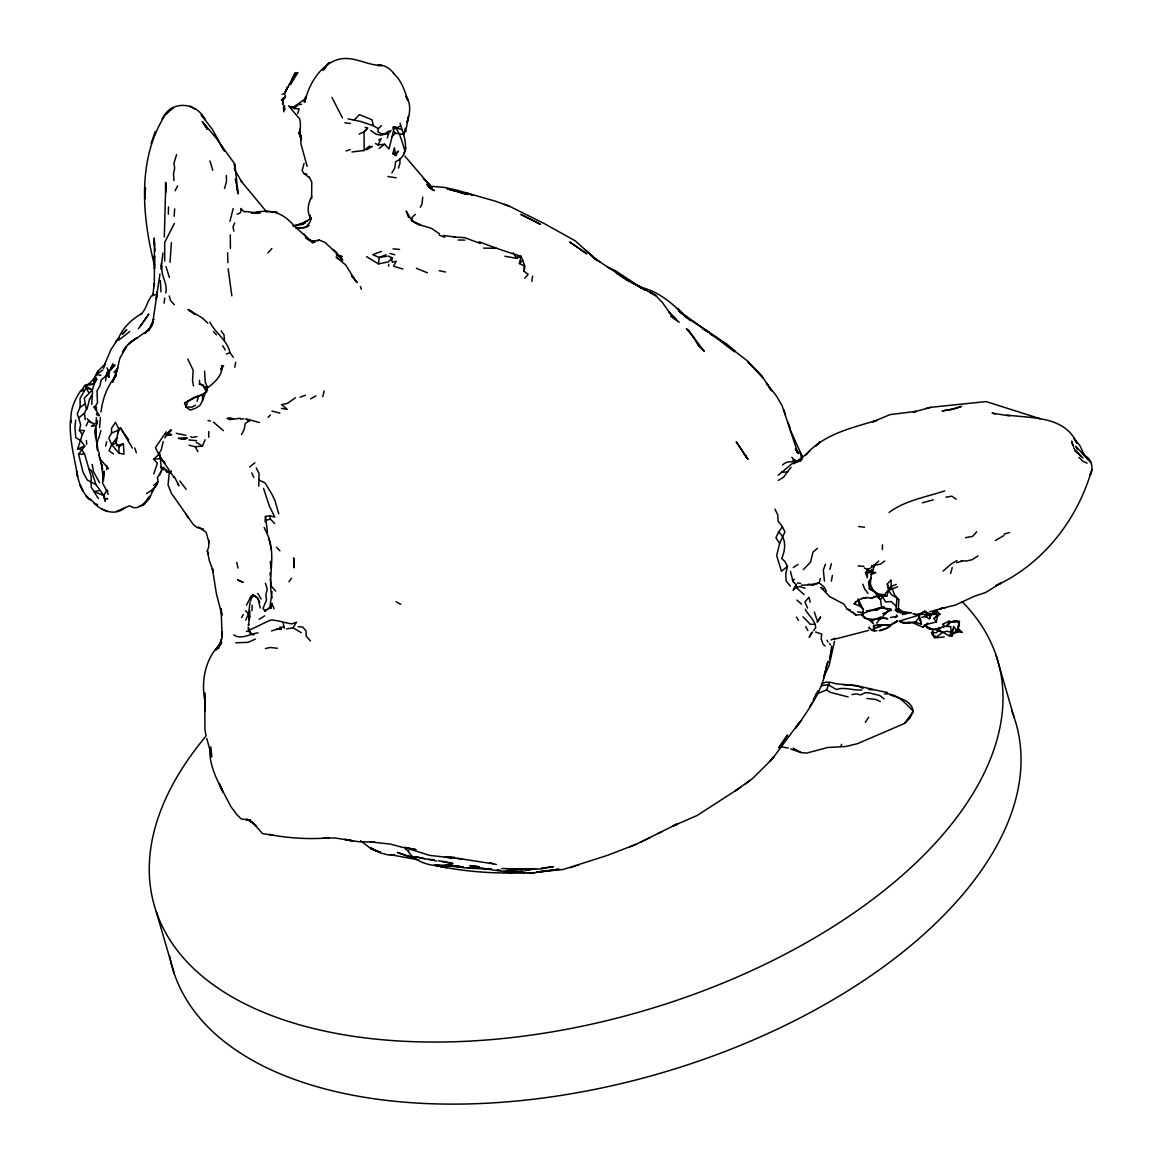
<?xml version="1.0" encoding="UTF-8"?>
<svg xmlns="http://www.w3.org/2000/svg" width="1162" height="1162" viewBox="0 0 1162 1162"><rect width="100%" height="100%" fill="white"/><g stroke="black" fill="none" stroke-linecap="round" stroke-linejoin="round"><path stroke-width="1.5" d="M210.801 746.89L211.862 756.985L206.792 738.611M288.815 85.305L295.075 75.152L295.075 73.061L296.412 73.54L286.07 90.07M249.815 610.762L249.801 617.588L248.566 613.609L250.12 601.931M263.556 488.403L269.323 506.051L274.828 517.09L269.831 515.826L265.488 516.451L267.492 532.501M391.855 172.906L394.877 167.807L395.588 161.779C412.176 153.747 403.81 135.838 400.062 123.274M282.715 100.542L282.918 104.551L282.715 100.542L285.503 97.085L284.559 93.294L287.769 87.019L284.559 93.294L282.163 94.383M205.064 710.795L205.049 693.017M198.978 395.952L193.56 397.622L184.555 403.069L185.935 407.034L190.321 410.113L195.782 408.109L200.067 405.335L202.493 400.774L202.551 395.225L206.386 391.957L207.388 386.931L205.282 382.269L204.556 371.172M388.645 266.185L388.674 264.181M154.401 267.245L154.502 268.683L154.531 255.785L154.27 285.91L154.357 283.368L152.701 295.7L155.955 294.422M258.763 486.108L259.053 473.442L256.221 467.908M824.439 581.116L823.335 570.048L825.47 564.18M118.829 453.151L111.712 444.567L108.792 438.045L111.508 433.063L111.581 428.284L115.43 422.314L118.539 428.444L116.156 443.245L119.047 446.804L118.829 453.151L124.043 454.182L123.375 443.753L116.476 445.685M882.408 549.67L882.495 544.818M199.515 380.279L199.472 383.068L205.514 388.021M252.023 610.689L252.125 605.213M268.93 538.645C275.772 557.891 267.478 578.226 272.097 598.139M876.758 623.239L881.217 616.862L871.805 620.769L865.893 618.402L861.565 614.654L864.877 618.199L863.308 616.296L863.076 609.062L857.963 598.895L859.56 605.925L863.076 609.062M165.585 189.842L165.774 183.552L164.321 236.888M168.345 214.229L168.505 206.952M959.347 622.905L958.679 626.144L959.347 622.905L956.951 621.438L950.531 621.714L946.565 625.679M171.395 242.669L170.03 262.278M227.912 262.728L227.578 252.808M154.444 244.514L154.285 237.992L154.415 257.339M154.677 265.953C142.171 217.454 136.855 159.354 164.96 115.416M145.221 193.56L145.395 187.968L144.93 198.905M99.554 427.674L100.411 417.507M311.634 198.571L311.779 182.071L309.252 177.074M184.555 403.069L198.76 395.676L202.551 395.225L206.386 391.957L203.568 386.467L207.388 386.931L206.386 391.957L200.561 395.414M896.207 584.399L891.21 586.36L894.653 595.06L898.792 599.81L898.371 608.641L901.058 611.561L896.018 610.108L896.948 597.82L891.879 595.089L888.523 590.485L891.21 586.36L891.065 579.911L887.289 584.007L888.741 589.308L880.52 599.665L881.58 607.726L876.976 609.919L866.939 610.834L876.976 609.919M1092.019 469.492L1089.854 475.578C1093.645 469.128 1092.382 460.094 1085.424 456.346L1088.968 459.368L1081.691 452.033L1084.306 455.184L1080.079 445.917L1073.935 438.364L1076.985 443.448C1065.147 415.764 1031.58 418.335 1006.873 415.037M831.672 646.101L829.915 659.74L830.845 650.851M953.494 628.017L953.566 626.492L957.924 632.099L954.205 633.101L951.518 635.251L952.07 635.89L953.494 628.017L949.47 635.934L939.114 630.269M230.41 248.407L230.294 234.869M920.885 620.13L919.258 617.371L915.293 622.338L921.481 624.183L918.358 614.495L924.676 611.285L930.733 614.567L934.785 614.393L934.945 611.357L937.865 612.214L934.945 611.357L930.733 614.567L914.697 614.219M97.884 415.604L99.424 415.633L94.456 407.775L97.477 402.822L97.012 390.897L100.005 385.74L101.152 379.843C107.325 376.052 110.07 369.763 115.023 364.955L108.356 371.07L106.628 374.818L108.908 377.084L108.865 373.176L106.744 372.755L105.524 381.049M108.269 372.653L109.417 370.431L106.628 374.818L108.356 371.07L107.035 367.831M193.502 385.944L192.558 380.511L193.153 370.141L187.794 359.102M95.734 427.703L95.662 438.292L95.821 429.344M174.198 216.306L174.663 208.884M96.402 417.623L95.996 423.549M375.486 143.434L378.129 144.959L384.622 144.219L389.023 148.983L394.063 128.604M796.115 584.646L795.926 587.246L793.167 590.238L796.115 584.646L792.978 581.407L790.494 571.312M265.067 521.709L265.488 516.451M70.432 420.237C69.095 439.178 74.557 457.857 77.636 476.435L76.474 471.089M209.857 748.88C209.058 764.407 216.452 778.787 223.191 792.31L220.475 786.747L230.947 806.675L237.208 815.027L241.188 818.934L250.367 820.082M411.929 220.228L412.19 217.25L415.328 214.389M869.321 628.482L869.481 627.073M241.464 208.419L240.519 212.69L237.106 214.258M388.195 256.032L392.683 258.284L387.963 261.973L378.492 263.89L379.161 257.47L386.016 254.768M381.499 125.583L378.304 128.633L377.955 131.8L381.47 133.906L385.13 133.557L389.226 130.841M75.733 420.194L74.934 427.108L75.762 437.696L80.454 440.253L84.782 446.077L78.551 454.124L82.938 471.932L87.266 480.008L95.952 484.612L103.781 495.52L105.277 501.142L103.781 495.52L106.86 490.103L107.834 491.177M98.785 438.219L100.833 430.463M283.049 98.247L281.364 100.237L285.503 97.085L283.049 98.247L282.7 103.563M233.184 208.506L229.916 221.376M160.879 269.003L162.97 253.069M165.658 293.027C168.287 283.499 160.167 275.597 162.114 265.967M161.213 266.185L161.62 262.772M250.876 600.652L251.268 597.37M934.785 614.393L936.877 612.214L937.124 610.166L934.785 614.393L939.913 614.219L936.252 611.227L931.125 614.48L921.8 617.414M937.836 637.444L932.621 634.96L933.144 630.792L931.416 632.622L934.35 637.822L944.241 636.965M878.036 618.881L871.979 619.404L873.156 623.66L869.321 619.971M164.089 303.209L164.757 298.111M249.467 618.765L249.249 620.072L249.089 617.734L249.264 620.247L248.566 613.609L245.603 610.776M248.828 622.643L248.988 621.452M86.903 409.46L89.619 398.944M157.277 291.749L156.231 299.07L159.978 273.912M868.145 571.922L867.68 568.552L867.302 577.804L865.472 572.677L867.738 569.888L874.347 565.458L871.689 566.083M100.992 412.045C102.517 399.234 107.049 386.409 115.372 376.43M157.088 293.013L152.963 321.366L153.776 318.911L148.634 330.763L153.181 322.164L151.51 325.345M531.789 281.393L532.603 276.077M92.524 391.565L91.74 404.478M221.448 368.92L222 365.696C222.77 376.067 213.721 382.995 206.487 388.805M234.797 367.25L235.668 362.268M831.353 581.131L832.413 575.437M405.218 128.285L404.013 134.516L395.414 133.165L393.845 131.437M272.039 591.719L269.904 607.261L265.081 611.372L263.019 608.38L266.447 600.057L265.895 594.712L267.275 589.134L265.386 583.193M932.621 634.96L933.013 632.985L936.79 632.535L939.869 627.77L936.107 629.049M268.364 608.728L271.051 607.987L272.024 603.31M896.163 606.099L890.978 601.495L885.604 601.96L882.495 596.571L869.466 589.003L868.653 583.556L869.35 580.39M936.34 621.931L937.952 614.654L939.913 614.219L933.987 618.547L936.34 621.931L927.697 624.139L922.889 627.233L913.143 622.905L902.787 622.774L909.701 622.527L905.285 623.311L900.172 621.931L906.215 622.716L916.208 621.844M774.981 509.203L777.756 514.911L778.09 521.055L782.404 526.735L778.642 531.993C786.703 538.645 785.439 549.873 781.75 558.486L784.96 561.537L787.429 566.417L785.744 573.854L786.108 580.942L790.378 586.142M782.404 526.735L784.931 531.833L779.629 543.38L776.666 555.552L781.445 571.239L787.429 566.417M96.475 424.943L97.463 420.659L94.732 431.363L98.262 451.539M98.334 498.571L91.13 486.936L91.232 476.841L84.535 453.935L81.514 449.331L77.68 448.866L82.313 434.617L79.379 430.361L80.701 424.696L77.244 413.745L80.149 407.31L80.062 398.392L86.046 388.152L84.71 385.595L88.588 384.085L94.049 384.201L96.722 379.306L95.386 376.837L98.087 371.027L105.321 363.808L103.462 368.47M105.669 446.063L106.701 441.705M322.789 396.678L324.154 390.911M221.172 370.547L222.392 365.478L221.216 368.703M870.149 586.2L871.209 574.42L874.725 565.168L880.375 564.151L884.79 561.014M291.764 79.713L290.616 84.39L297.574 72.93L294.335 74.688L291.764 79.713L293.899 77.68M834.519 641.293L829.102 665.637L823.945 676.415M387.353 138.075L388.311 134.167M524.701 278.255L528.202 274.29L524.193 271.429L523.946 265.764L519.327 263.513L521.099 256.308C507.155 252.023 493.037 247.215 479.136 241.754M295.744 74.804L297.574 72.93L295.99 73.802L295.075 73.061L295.744 74.804L297.501 72.625L295.744 74.804L294.335 74.688L290.703 82.647M958.752 631.707L961.976 632.346L957.503 629.252L958.621 624.778L958.171 631.01M153.776 473.849L157.364 463.173L153.616 459.208L159.833 453.703L161.62 470.523L157.378 477.756C160.312 485.164 151.699 490.088 146.615 493.603M98.247 438.553L97.012 443.318L97.187 449.781M524.193 271.429L524.861 265.953L521.099 256.308L516.567 258.342L504.933 256.236M405.64 131.872L408.428 116.534L407.15 122.3C409.881 113.891 411.537 103.926 405.945 96.286L407.847 100.629C404.928 90.709 401.369 80.352 393.381 73.264M820.343 578.531L819.166 582.888L813.734 584.718L801.33 585.212M304.066 163.377L302.149 170.436L303.834 173.487L309.324 177.568M950.589 573.534L952.244 567.506M98.087 371.027L93.614 379.132L94.049 384.201L92.452 389.836L84.26 398.261L86.264 409.416L84.39 413.265L78.653 417.957M829.842 569.307L831.426 563.759M153.704 488.447L149.404 498.571L143.565 505.078L139.135 506.269M859.56 605.925L854.201 603.833C858.282 598.982 864.877 596.469 871.079 598.299L877.121 595.786L882.495 596.571L886.998 595.874L888.523 590.485L897.529 586.825M108.908 377.084L107.645 373.554L108.356 371.07M202.493 400.774L207.388 386.931M790.726 748.953L800.749 752.569L806.588 753.107L827.809 747.471L845.544 746.527L857.338 743.753L904.559 723.418L913.317 711.217C911.284 700.337 899.272 697.941 890.353 695.108M224.498 188.447L226.474 181.78L226.343 175.462M163.203 441.502L161.198 449.999L158.526 453.95L160.995 458.554L153.616 459.208M197.046 401.442L198.76 395.676M815.768 694.397L826.56 689.894L829.494 682.559M176.609 154.575L173.864 163.45L174.707 167.924L173.53 173.719L173.951 180.56M221.361 643.022L215.9 649.907L221.477 641.351L219.938 644.59L221.55 639.361L218.601 648.614M869.466 589.003L870.265 586.418L880.52 599.665L876.627 596.237L871.079 598.299M398.45 168.083L400.004 163.087L399.859 158.715M94.427 379.843L95.386 376.837M219.938 644.59L221.898 637.807L222.174 631.808L222.145 636.936L221.085 608.51L221.942 615.105L216.408 593.797L212.428 568.741L213.372 571.907L209.349 560.621L207.359 551.02L208.739 546.736L208.739 540.49L209.102 542.959L206.168 532.196L198.266 526.996M265.081 611.372L265.691 609.469M161.62 470.523L159.557 475.069M187.953 401.151L185.935 407.034L191.977 407.092L195.477 405.16M151.147 143.434L155.272 131.524M403.751 154.052L405.872 147.937M297.603 113.556L299.215 108.908L294.146 108.545L288.583 105.902L299.564 118.785C301.902 125.569 298.387 132.86 301.205 139.716L301.031 135.475L300.842 143.522L307.146 166.398M1090.944 472.542C1076.259 521.201 1042.314 564.354 995.616 585.793L1001.295 582.903M929.498 618.78L931.125 614.48L929.498 618.78L924.531 616.383L930.733 614.567M825.935 667.729L828.041 661.222L823.553 678.027L825.79 670.024C821.955 691.884 808.04 710.258 795.723 728.124L799.558 722.154L772.047 759.236L752.569 778.496L735.415 790.785L740.557 787.4M301.118 138.859L298.794 132.817L300.304 128.953M104.87 363.822L110.898 349.762L118.263 338.563M311.736 196.756C307.698 203.916 306.681 212.167 311.082 219.429M868.653 583.556L871.05 577.587M189.014 445.191L195.216 446.76L202.478 446.048L205.078 439.788M248.566 613.609L245.792 620.072M116.723 438.001L111.712 444.567L109.039 450.827L113.513 453.935M283.818 107.34L284.617 106.076L283.818 107.34L285.082 108.531L283.717 111.77L283.513 106.294M285.634 91.769L287.145 88.327M174.387 223.467L164.699 242.364L164.684 261.13M234.753 222.959L233.025 226.822L233.823 231.122M118.016 339.522C122.388 328.207 131.364 319.332 141.895 313.58L140.689 314.481C146.92 309.15 146.949 299.781 153.224 294.349M815.158 696.909L816.407 694.121L813.284 700.337L817.787 691.056M86.148 425.917L88.37 421.123L94.514 423.825L91.507 426.28L95.574 425.815M840.823 746.149L841.68 744.305M156.841 484.104L151.902 492.165M517.845 255.596L516.567 258.342L513.241 252.909M305.228 99.714L304.154 101.98L305.824 96.344L304.822 102.053C308.555 84.739 320.189 64.767 338.127 59.494C353.335 55.268 366.727 65.58 381.833 65.493L377.679 65.435C384.361 64.171 390.505 68.863 394.238 73.976M110.855 368.746L111.494 367.395M778.642 531.993L775.896 537.759L779.629 543.38M89.547 399.408L91.377 395.617M378.129 144.959L381.194 138.699L378.739 139.934M117.87 432.874L119.846 428.851M246.446 605.126L251.166 596.295M175.157 190.786L177.641 185.818M82.313 434.617L84.39 430.492L79.379 430.361M811.381 632.97L809.202 637.27L812.645 631.867M420.324 207.286L421.995 204.076L422.721 197.133M221.288 369.08L223.641 365.827M324.314 69.473L326.58 65.188L329.543 62.399L325.244 67.425M241.507 434.588L244.064 429.795L245.313 423.491L247.971 421.704M241.609 617.559L243.221 614.567M792.978 581.407L794.256 579.068M166.239 431.799L155.432 447.559L158.526 453.95M936.819 636.776L942.658 632.389L946.914 631.242L950.966 632.23L950.777 626.594L943.907 626.274L936.921 629.238L929.455 629.121L925.272 624.619L924.284 626.347L927.683 623.035M809.958 706.423L812.369 702.371M879.503 619.317L882.597 617.995L883.701 614.858L890.789 609.149L881.58 607.726L872.473 610.137L878.08 608.568M114.297 378.376L112.685 382.167L116.621 370.736L115.43 377.069L119.889 358.157L126.469 346.625L122.852 351.81L125.278 347.772L129.766 342.834L137.043 337.75L132.279 340.8L128.343 344.184L149.012 329.529L152.469 324.735L145.134 333.45L150.029 328.163M81.674 390.563L84.71 385.595L94.049 384.201M817.365 622.004L820.633 616.862L817.307 622.033M286.506 628.889L292.969 627.785L296.571 622.207L291.938 623.878C284.69 622.934 277.95 620.072 270.572 620.043L246.504 631.518M112.264 365.739L110.724 368.107L112.569 365.696L113.222 366.887L112.729 363.822L111.842 367.933L112.264 365.739L113.222 366.887M904.559 723.418L909.904 718.203L913.317 711.217C905.619 703.547 896.498 692.581 884.558 693.975M865.298 722.285L868.711 717.23M295.99 73.802L294.335 74.688L295.075 75.152L296.412 73.54M144.219 320.814L148.794 314.06L138.423 328.759M813.807 630.385L815.753 627.567C815.012 619.883 808.447 615.686 805.281 609.28M141.764 324.024L140.457 325.868L143.289 322.077M778.308 480.385L783.537 477.19L791.017 467.226M83.17 389.473L80.744 390.737C74.426 399.757 69.429 411.522 71.332 422.634M897.195 620.915L890.295 625.127L873.635 625.548L873.635 629.804L873.635 625.548L891.544 624.735L897.195 620.915L894.551 623.122M164.655 437.871L170.887 429.62L167.241 433.92L171.206 430.434L166.413 434.588M288.931 581.77L291.56 578.182M947.48 625.839L950.531 621.714L959.609 621.51L954.612 620.842L948.25 623.34M94.848 381.833L96.722 379.306M149.346 496.174C145.337 502.739 137.886 511.701 129.636 505.775L116.766 511.236M215.507 650.081L221.303 642.993M162.128 119.047C171.148 99.424 196.683 102.024 205.456 119.991L201.171 114.82L212.53 129.621L224.295 151.031M854.201 603.833L856.074 601.364M215.406 650.081L220.882 643.675M801.591 720.149L798.541 724.071L800.269 721.907M254.434 595.743L252.779 594.959L249.54 598.909L254.434 595.743L258.051 598.735L260.23 608.06M391.129 130.522L388.791 133.369L380.686 135.199L375.922 134.138L370.62 130.449M115.474 341.948L118.814 337.895M891.21 586.36L888.741 589.308L887.289 584.007M322.949 70.432L324.576 68.558M267.914 252.953L271.893 248.494M113.963 372.421L117.972 367.976M831.091 639.928L835.071 638.214M976.719 531.804L972.55 536.423L965.52 537.672M922.889 627.233L925.272 624.619M803.32 569.598L810.495 562.205L813.037 552.066L817.438 548.319M367.192 128.561L364.069 131.829L359.073 134.109M295.075 75.152L297.501 72.625M122.533 334.017L126.731 329.674L122.402 334.046M391.667 136.985L395.414 133.165M957.503 629.252L958.214 628.526L961.976 632.346M354.032 120.122L359.436 114.66L372.014 119.744L373.351 125.728L378.304 128.633M778.177 475.36L791.511 464.045L800.502 460.384L797.408 461.663M268.088 417.361L270.441 415.023M809.682 451.03L805.193 455.446C823.219 434.268 851.18 428.037 876.627 420.441L872.488 421.98L890.107 414.587L916.193 411.348L913.303 412.118L930.733 407.325L986.059 401.573L1040.281 418.77M88.588 384.085L93.614 379.132M933.987 618.547L936.964 615.628M519.327 263.513L522.769 260.215M221.521 642.746C205.253 657.707 200.779 680.714 205.035 701.717L204.788 696.096L204.933 729.78L205.921 735.023M877.121 595.786L884.093 594.712L886.998 595.874M939.869 627.77L937.923 629.557L934.35 629.586M943.123 571.079L951.446 563.773L956.994 560.607M872.88 566.112L878.733 561.043M306.187 98.131L293.739 106.977L290.79 106.614M153.631 485.382L158.09 481.562M221.55 642.906L218.819 645.23L221.535 643.051M883.701 614.858L890.789 609.149M885.037 629.107L891.544 624.735M351.941 151.946L364.171 150.494L369.516 146.034M954.205 633.101L957.081 630.719M295.482 397.724L287.406 403.403L281.625 404.623L287.232 409.329L281.509 408.356M249.641 466.993L254.885 462.752M896.018 610.108L898.371 608.641L905.343 613.318L911.429 612.664L906.549 612.359L905.343 613.318L899.025 612.49M919.984 614.959L924.676 611.285L930.762 615.221M807.024 453.659L794.038 463.696M118.684 340.263L129.723 331.519M379.146 148.373L384.622 144.219M745.525 783.9L750.042 780.472M392.785 129.084L395.632 126.963L396.14 128.517C401.021 135.649 402.415 143.609 405.189 151.51M889.046 512.457C905.372 500.285 926.085 497.118 944.721 490.901M940.842 628.017L937.153 630.632L942.658 632.389M102.837 370.01L96.402 374.571L100.905 375.297M119.047 446.804L123.375 443.753M171.54 471.046L169.26 472.658L168.054 485.048L171.468 493.371L193.458 524.759L197.162 527.548L203.597 529.131M80.149 407.31L85.204 403.839M793.239 567.579L798.047 564.34M738.044 789.071L697.084 815.506L672.638 826.109L677.068 824.061L636.079 844.309L607.479 855.363L563.265 869.452L536.365 872.197L558.806 869.22L534.375 872.735L509.188 872.996L511.861 873.025C485.948 873.185 459.832 870.861 434.544 865.283M311.518 217.802L302.135 224.077L307.538 220.678L298.619 224.702M978.099 555.843L972.013 559.764L966.116 561.043L961.163 560.709M895.306 617.574L897.5 616.18L896.454 614.959M906.215 622.716L905.285 623.311L907.987 622.847M366.611 149.767L372.232 146.412L368.862 147.589M259.141 619.331L264.645 615.875M943.646 627.524L943.181 623.979L949.601 620.886M400.062 126.106L396.14 128.517L393.627 127.399M782.592 464.989C787.778 459.397 795.186 463.391 801.17 460.137L798.076 461.561M309.208 225.384L306.405 227.098L310.457 221.143L310.065 215.362L311.038 218.805M125.046 507.562C115.59 516.088 102.358 511.425 94.282 503.509M1003.968 535.551L995.326 540.504M310.617 398.842L315.919 395.908M381.412 251.413L372.799 254.667L379.161 257.47L386.873 256.265M999.218 583.963L1000.438 583.309L985.594 592.518L974.177 596.324L955.498 605.039L939.869 608.815L945.81 607.581M658.273 833.532L662.064 831.556M890.005 626.434L886.228 628.439L887.724 627.93M884.093 606.491L881.58 607.726L887.434 609.106M649.95 837.744L640.422 842.305M317.705 240.883L319.39 240.113L324.91 242.35L337.009 253.592L333.073 249.452L336.631 252.822L342.659 260.52L339.798 256.555L342.514 259.925L336.326 254.362L341.12 257.412L336.922 254.827L342.151 256.628L337.3 255.03M822.202 683.706L825.717 682.094L830.815 682.414L836.466 683.881L857.672 685.711L863.003 688.354M226.474 354.12L229.931 352.551L233.228 357.315M672.638 826.109L677.882 823.742M255.379 639.085L248.116 642.339L235.828 642.804M94.456 407.775L94.529 406.366L96.62 407.136M307.901 225.936L303.95 227.607L295.787 227.984M111.508 433.063L117.696 430.463M629.964 846.851L636.079 844.309M801.606 459.934L799.354 460.864L801.17 460.137M77.68 448.866L84.782 446.077M296.354 105.989L293.739 106.977L294.146 108.545L298.068 104.769L301.655 104.217M577.732 865.24L579.257 864.644M871.209 574.42L875.814 572.706L869.67 571.021L869.931 572.735L865.472 572.677M879.823 630.85L884.5 629.107L879.213 630.53M253.301 634.83L254.275 634.467C250.411 634.859 248.189 630.719 248.377 627.335L249.409 631.75L252.125 634.699L249.075 631.358L248.508 628.787M300.086 397.215L305.461 395.269M874.231 609.687L879.068 607.958M956.341 408.182L961.555 406.351L951.053 409.678L942.106 410.941L955.992 408.298M346.073 151.016L350.285 149.564M882.786 613.58L887.245 612.069M292.882 225.849L305.199 223.278M868.61 630.414L834.055 639.332M570.251 867.723L575.902 865.893M874.942 628.279L880.912 626.362M870.28 610.544L860.693 614.596L856.074 615.076L846.953 608.844L843.902 604.095L829.726 596.672L820.851 587.435L823.495 589.018M929.716 611.793L941.714 608.423M107.645 373.554L108.865 373.176L106.744 372.755M916.847 615.816L899.068 621.133M245.618 211.426L256.163 212.966L251.457 213.024C269.816 208.971 281.814 211.411 294.349 226.038L299.811 224.324M111.712 444.567L116.156 443.245L115.416 442.039M922.425 502.797L933.304 499.834M266.447 520.271L270.412 519.094L274.639 523.554M956.646 562.713L962.339 561.043M271.574 630.893L277.863 629.107M1004.041 534.07L1009.662 532.501M294.451 226.198L297.254 225.428M871.892 565.938L874.725 565.168M801.402 459.832L797.379 460.893L794.532 460.167M930.733 407.325L925.998 408.53M861.826 598.619L866.91 597.326M877.717 625.388L880.259 624.807M812.267 584.442L819.166 582.888L823.974 586.868L826.472 591.167M258.066 632.869C249.932 633.639 241.507 640.102 233.664 634.917M265.357 648.512L270.252 647.481L277.398 648.265M393.046 127.5L395.632 126.963M300.014 224.876L302.774 224.31M254.638 213.096L259.634 212.152L254.58 213.067L260.564 212.936M890.513 617.487L895.757 616.514M902.264 614.524L907.014 613.638M99.482 490.553L93.933 491.526L103.781 495.52M945.897 497.176L951.867 496.189L956.181 499.181M821.65 685.725L828.157 684.694L836.422 689.574C844.425 686.524 853.358 690.853 861.884 689.879M851.949 694.556L856.278 693.888L860.476 694.905L865.559 692.683L869.51 692.944L879.808 695.559L884.209 698.914M528.637 869.757L535.667 868.697M312.898 241.057L319.39 240.113M887.928 610.922L891.457 610.428M534.825 868.827L524.498 869.815L540.766 868.915L553.446 866.663L541.289 868.145M537.745 871.994L542.131 871.398M517.25 871.427L500.604 871.108L483.247 868.493L487.967 869.074L467.24 868.101L445.061 865.458L451.103 865.254L463.493 867.23L455.504 865.734M196.959 436.622L191.991 437.435L190.902 436.549M240.171 418.247L229.088 419.7M304.822 227.578L297.341 227.926M230.875 418.044L227.04 418.48L233.344 418.61M522.769 870.832L511.019 871.616L516.451 871.703L505.79 870.963M118.539 428.444L121.022 428.197M323.051 838.267L329.224 837.846C309.266 839.458 289.018 838.296 269.366 834.519L272.852 835.129L262.597 833.633L252.648 822.522L247.608 819.355L256.671 826.255L251.66 821.766L246.475 819.341L249.772 820.401M165.149 434.486L171.671 434.573L167.241 434.152M781.169 472.338L787.691 471.917M814.852 624.168L810.364 624.357L803.029 616.819M240.258 419.075L243.976 418.916M281.422 628.976L276.512 629.15L281.349 629.354M279.635 627.204L283.92 627.044L284.414 628.221M78.551 454.124L84.535 453.935M265.648 211.484L276.948 211.992M483.552 248.116L496.145 248.305M453.703 236.946L464.829 237.702L480.327 243.454M949.47 635.934L952.07 635.89M186.007 435.314L176.188 433.31M327.989 837.933L335.106 837.991L353.292 840.925L346.726 839.966M458.089 240.026L464.902 240.098M250.672 820.067L246.446 819.994L249.903 820.169M104.188 498.658L107.717 498.73L105.684 498.6M509.29 872.342L525.558 872.488L503.683 871.674L510.408 872.371M506.952 868.61L530.017 869.466L501.853 868.493M955.149 632.012L957.924 632.099L956.065 630.138M80.744 390.737L83.78 390.839M391.899 257.543L390.969 257.499L392.378 262.249L396.286 261.159L393.584 266.229L402.851 269.018M467.458 867.549L482.477 868.043M432.235 186.37L444.683 187.445L456.651 190.103L495.68 201.273L509.842 206.444L543.889 223.38L575.146 240.781L596.992 260.39L587.725 252.415M843.249 684.636C858.384 684.984 872.604 689.792 887.419 692.508M858.108 565.938L863.874 566.301M408.356 848.681L429.635 855.406L462.2 858.979L456.913 858.282M493.4 863.874L461.604 858.921M866.954 698.435L875.93 699.495L880.331 701.63M868.537 689.415L873.025 689.778M445.148 857.164L450.914 857.629M446.629 857.28L452.207 857.73L451.379 857.658M428.662 859.299L434.21 859.749M393.046 248.842L399.554 249.423M387.934 176.537L396.242 177.815M271.923 411.057L279.897 413.12M165.57 434.297L170.654 435.227L165.57 434.152M808.331 584.21L813.734 584.718M868.944 627.814L872.299 630.37L876.889 630.821M454.691 857.396L450.231 856.931M298.256 626.608L302.599 627.044L305.94 630.748L306.289 636.282L310.501 640.945M188.81 439.948L196.538 440.659M858.645 526.56L864.572 527.214M884.093 594.712L877.891 593.956L873.04 590.325L870.077 583.658M455.126 865.995L459.832 866.852L450.769 865.414M454.734 236.99L443.39 235.479M438.277 860.824L444.581 861.608M249.859 820.023L246.329 819.573L249.714 820.474M488.636 868.522L491.453 868.9M344.853 122.736L350.474 123.492M413.469 857.135L415.981 857.658L407.76 856.292L397.36 852.414L406.569 855.552M788.243 748.081L780.399 746.629M312.781 241.856L315.076 242.19L305.461 237.876M390.403 854.636L394.717 855.261L387.89 854.869L380.25 852.879L375.834 850.686L380.439 852.124L375.544 850.831L370.3 847.606L375.617 850.613L371.259 848.914L360.554 840.736M797.364 582.961L800.589 583.426M857.716 611.88L863.381 612.723L862.959 611.909L863.308 616.296L865.893 618.402L871.979 619.404M442.344 861.667L452.933 863.526L444.421 861.71M872.299 630.37L874.725 630.748L872.212 629.819M815.506 631.997L821.795 634.103L821.156 638.737L823.045 644.126L825.107 646.072M436.186 865.094L439.657 865.646L435.111 865.094L451.103 865.254C435.895 867.23 417.652 864.804 408.094 851.499M497.263 869.699L500.691 870.251M404.594 847.447L415.778 849.582L404.594 847.447L405.858 849.495L409.068 851.049M401.398 129.403L393.235 127.123M424.784 858.834L415.125 856.67L436.578 861.071M208.056 420.586L210.496 421.022M390.737 854.753L418.727 859.895M902.482 611.619L906.549 612.359M350.27 840.489L344.838 839.371L358.637 841.724L374.6 842.043L370.17 841.884L390.65 844.149L403.417 847.606M441.575 866.779L446.731 867.796M440.848 866.707L443.811 867.259L435.503 865.065M199.051 384.186L203.495 385.029M792.804 460.007L795.854 460.588M415.981 857.658L408.065 855.9M457.799 866.213L461.517 866.968M348.077 118.873L360.845 121.531L373.351 125.728M439.221 270.688L445.496 271.995M496.363 864.499L489.754 862.683M365.086 127.355L367.729 127.936L364.069 131.829L364.171 150.494M303.834 173.487L306.928 174.213M457.697 191.643L467.139 194.49L447.196 188.825L456.216 191.251M455.025 190.568L458.38 191.381M995.282 413.904L992.072 413.12L1009.836 415.938M389.938 253.49L394.746 254.739M246.329 418.901L259.358 422.518M805.034 588.219L799.79 586.621L795.926 587.246L804.046 594.581M427.384 272.794L416.417 268.32M435.881 865.167L438.321 865.951M607.697 267.173L615.744 270.862L640.959 287.769L628.061 279.708L629.15 280.391M926.71 627.596L933.115 629.63L925.533 626.086M846.953 608.844L850.511 610.065M912.853 613.638L918.735 615.816M901.058 611.561L894.987 609.919L897.645 612.272M94.805 503.509L97.608 504.569M509.842 206.444L504.221 204.251M439.236 235.145L444.741 237.295M848.144 696.939L830.336 692.334L826.56 689.894M1087.095 463.159L1082.781 461.241L1079.019 457.392M102.009 509.058L107.529 511.512M163.537 467.313L166.602 471.133L170.494 472.905L160.545 466.63L163.232 469.753M637.807 285.823L643.704 288.67L630.559 281.887L645.418 289.963L644.213 289.338M258.85 479.95L265.11 482.985L271.981 494.315L275.002 500.764L278.749 513.778M536.278 222.145L520.823 214.36L540.359 224.324L536.002 221.986M306.739 238.515L309.281 239.793L306.739 238.254M292.969 627.785L301.292 632.694M645.418 289.963L640.001 287.174C660.699 291.56 675.093 306.376 689.778 320.204M793.225 748.168L800.865 752.38M378.492 263.89L366.553 256.642M252.401 634.292L250.498 633.275L248.624 629.368M84.71 385.595L92.452 389.836L86.046 388.152L89.256 393.25M396.068 601.698L400.73 604.284M196.175 442.33L202.478 446.048M252.779 594.959L257.223 597.457L259.707 602.337M702.444 328.657L709.009 332.463L678.681 310.762L682.53 314.06L678.317 309.905L685.725 316.95L677.446 308.511M94.02 406.584L96.649 410.113L95.24 407.615M864.267 567.898L867.738 569.888M670.648 316.253L679.16 322.295L670.518 314.06L668.615 311.779L676.066 319.405L670.518 314.06L662.66 302.875L655.891 295.671L628.192 280.289L630.574 281.698L620.203 274.769L627.93 280.231L593.317 257.615L597.224 260.215L584.617 249.38M298.794 132.817L300.014 133.543L301.51 138.569M246.01 419.192L249.554 421.312M594.581 258.589L599.708 261.668M871.689 572.619L870.222 571.065L872.604 569.772L870.222 571.065L871.689 572.619L869.67 571.021M190.031 106.047L195.477 109.359M714.891 336.806L726.787 344.083L735.241 351.171M439.585 233.867L431.32 228.304L417.042 223.975L420.513 224.92L411.363 220.577L416.228 223.409L411.174 219.574L406.206 210.99L408.588 217.497M709.009 332.463L703.823 329.166L707.89 331.766M269.904 607.261L271.051 607.987M629.078 281.582L619.753 275.51M713.599 335.992L709.895 333.581L714.02 336.283M616.252 273.157L618.576 274.726M714.964 336.936L734.558 351.81M213.488 422.096L223.365 430.652M307.814 239.183L312.956 242.887L294.349 226.038M430.71 186.385L432.395 187.634L423.288 178.352L430.172 185.644L404.812 156.1M191.469 311.968L189.057 310.036L193.168 312.912L188.041 309.499L202.464 318.097L207.853 323.123M240.897 208.913L245.022 212.225M193.894 313.9L194.693 314.539M94.369 503.131L90.186 498.803M89.096 468.794L91.507 470.828L95.952 484.612M1083.057 458.017L1074.806 450.696M796.943 600.115L801.548 604.095M852.734 612.069L856.074 615.076M680.191 311.634L688.02 318.417L686.96 317.749L717.215 337.59L747.849 361.266L763.332 378.1L748.008 362.021L761.894 376.023L771.888 390.998M861.565 614.654L863.308 616.296M750.957 364.912L752.497 366.393M90.883 500.502C82.212 493.458 78.58 482.404 76.634 471.801M229.931 352.551C227.287 339.856 215.26 333.262 209.901 322.092M276.469 547.273L279.955 550.832M88.82 498.556L85.959 495.608L88.966 498.788M165.309 470.145L167.473 472.382L166.602 471.133M351.461 275.365L357.286 282.671L351.592 275.96M791.801 457.305L793.617 459.222M87.179 418.698L91.028 422.75M338.505 259.068L336.123 257.02L345.695 264.965L354.076 278.343L351.694 275.699M896.948 597.82L898.792 599.81M174.387 304.734L170.553 300.58L169.26 295.918M1086.746 457.93L1090.987 462.578L1075.721 446.252L1077.406 449.403M213.416 331.533L216.452 334.859M120.354 428.008L128.779 439.861M271.196 586.04L275.626 591.051M1076.608 451.176L1081.023 456.245M306.594 237.164L307.625 238.355L303.631 233.722M924.676 611.285L927.625 614.771M266.563 211.804L241.188 181.214L241.754 181.926L234.259 168.984M186.196 489.347L179.805 480.966M205.616 126.077L202.217 121.545L216.916 138.975L224.222 150.537L220.882 144.8L234.753 163.987L238.152 193.909L236.438 185.048M829.465 643.516L830.525 644.837M108.589 468.62L100.077 459.266L98.741 455.184M867.999 593.346L864.891 589.381L862.77 584.166M743.927 453.819L747.355 458.351L736.229 441.778L748.023 459.382L744.944 455.155M162.07 459.818L164.743 463.362L159.848 456.259M120.616 428.255L132.424 448.096M203.655 123.477L206.647 127.704M768.983 387.251L771.031 390.2M207.635 129.127L204.657 124.784L207.228 129.04M221.245 330.88L223.99 334.874L224.469 340.35M799.282 451.422L802.768 456.927M162.375 460.021L174.14 477.64M1073.615 447.675L1076.637 452.483M796.449 617.066L798.512 620.348M222.697 345.826L225.283 349.965M936.252 611.227L936.877 612.214M768.126 385.886L766.426 383.155L776.637 396.271L782.128 405.799L797.858 453.049L796.072 449.694M106.497 490.466L102.474 482.855L104.217 471.104L103.476 480.719L101.559 464.146L102.576 469.477L99.743 457.131M795.287 448.881L798.192 453.587L796.769 451.001M185.964 514.156L188.564 518.368M918.358 614.495L919.738 616.79M342.441 117.856L331.911 97.39M257.833 593.346L261.13 599.084M799.383 451.655L801.736 455.78M207.185 128.895L205.413 125.772L206.894 128.416M99.496 482.651L93.512 471.583L92.147 464.48M195.216 446.76L197.874 451.64M264.123 527.359L268.698 537.28L271.269 549.452M805.745 626.579L807.866 630.53M827.053 640.233L827.983 642.02M220.475 786.747L221.71 789.23L219.327 783.508L221.651 789.288M177.684 483.16L178.875 485.672L174.46 476.885M802.419 456.884L789.666 428.531M814.315 611.996L817.177 620.479M251.733 472.905L253.781 477.422M272.068 604.066L274.145 608.786M800.908 456.027L802.187 459.005M807.532 608.031L804.946 601.931L808.97 597.283L810.204 602.177M943.181 623.979L944.314 626.667M360.38 286.433L361.426 289.309M790.044 427.95L788.01 422.285M207.359 551.02L208.521 554.245M169.391 277.529L165.963 266.519M1073.514 446.382L1071.684 441.124L1072.613 445.235M785.556 414.95L783.813 409.721M209.973 160.981L212.733 170.233M919.258 617.371L921.481 624.183M134.836 448.009L136.346 452.846M106.86 490.103L108.153 494.373M996.008 655.092L1014.048 717.157M156.245 911.647L174.285 973.727M96.461 413.556L96.809 414.892M99.947 457.93L101.283 463.42M236.699 562.292L238.036 568.087M228.144 268.727L231.848 295.831M236.656 186.138L237.789 191.991M235.305 179.079L236.162 183.625M269.831 515.826L270.412 519.094M954.612 620.842L954.772 621.772M283.165 622.701L283.92 627.044M270.267 578.691L271.095 584.544M84.39 413.265L85.247 419.627M155.054 251.007L154.372 242.146M86.38 440.471L86.729 444.262M160.371 280.492L160.966 291.836M270.339 561.319L270.848 568.538M99.075 452.25L99.278 455.431M270.15 572.648L270.325 576.149M204.672 702.255L204.832 708.036M165.759 189.333L165.6 182.303L165.832 192.471M106.686 465.454L106.759 469.797M208.724 431.538L208.782 437.232M1011.608 710.607A439.134 237.237 -16.2 0 1 660.713 1073.165A439.134 237.237 -16.2 0 1 169.536 955.658M961.976 601.509A439.134 237.237 -16.2 0 1 559.082 1030.665A439.134 237.237 -16.2 0 1 206.095 735.996M294.16 563.672L294.073 567.797L293.652 557.905L294.16 563.672M284.124 106.628L284.036 108.371L284.124 106.628M248.566 624.401L248.465 625.592L248.697 623.602L248.566 624.401M395.341 153.282L395.661 155.577L398.464 151.06L395.341 153.282L392.829 153.602L394.397 147.763L395.341 153.282M784.786 739.119L778.685 747.863L787.546 735.067L784.786 739.119M773.95 756.535L770.13 760.776L773.95 756.535M168.446 111.45L165.919 114.166L173.269 107.645L168.446 111.45M819.166 442.649L815.55 446.106L820.009 441.938L819.166 442.649M187.009 438.147L178.498 438.335L185.571 439.28L180.706 438.655L187.009 438.147M883.686 617.952L882.597 617.995L887.783 618.765L883.686 617.952M534.375 872.735L527.824 872.735L534.375 872.735M937.4 612.098L936.514 612.083L937.4 612.098M479.31 866.779L470.116 865.748L479.31 866.779M376.067 850.41L371.259 848.914L376.067 850.41M473.137 195.303L466.441 192.95L473.137 195.303M395.036 154.59L392.829 153.602L395.69 155.519L395.036 154.59M243.032 582.365L237.76 579.94L243.032 582.365M434.283 190.568L429.649 187.997L426.759 184.221L430.042 188.084L434.283 190.568M653.291 294.03L649.485 291.72L655.891 295.671L653.291 294.03M574.856 245.443L569.641 242.016L586.708 253.824L574.856 245.443M688.819 330.487L686.35 328.744L694.063 337.851L688.819 330.487M704.114 351.069L698.594 345.913L693.133 336.66L704.114 351.069M82.734 490.567L80.265 485.208L82.734 490.567M235.16 169.115L234.332 164.002L235.131 169.115"/></g></svg>
